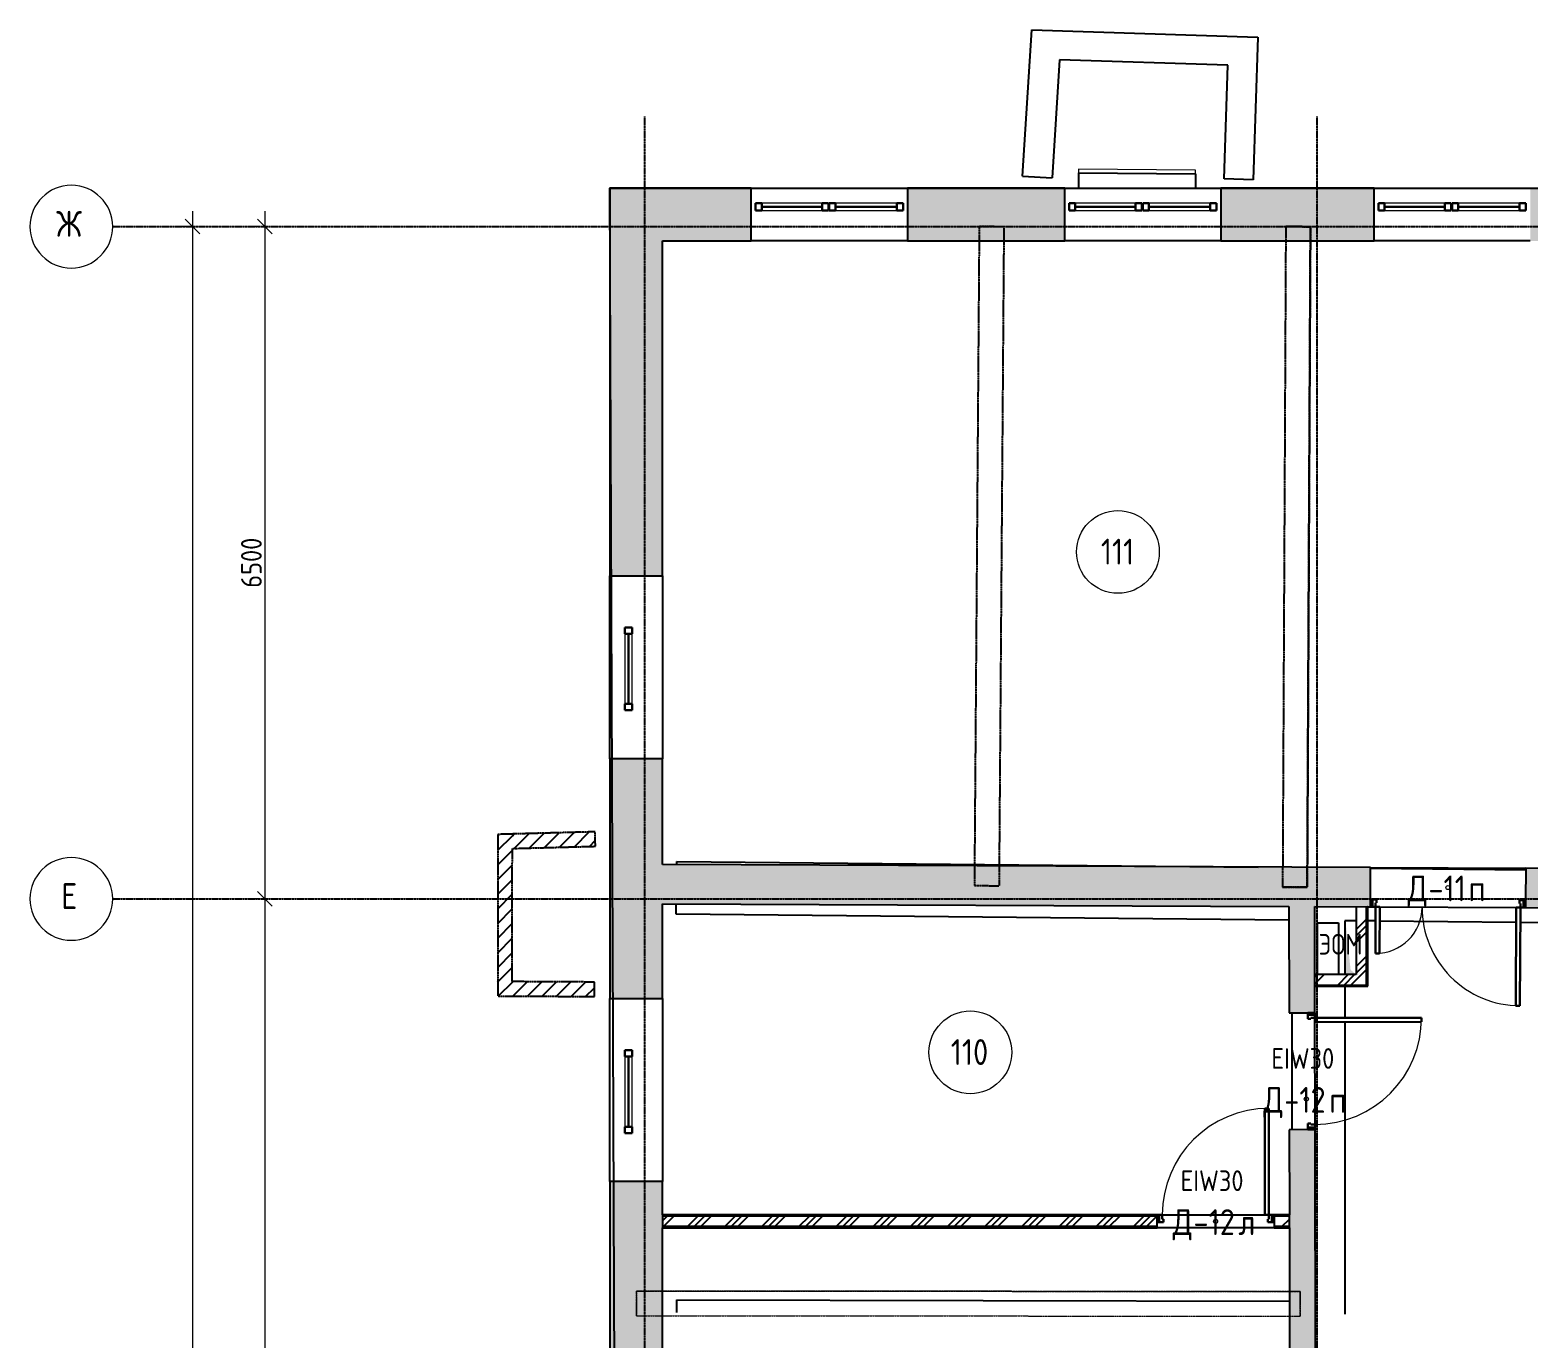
# Model space of a CAD drawing. Header units: millimetres. Extents: x -33838 to 476301, y -41806 to 120107.
# Drawn here: x -11886 to 2599, y 32611 to 45259 of the extents above; entities that cross this region are included whole.
import ezdxf

# ---------------------------------------------------------------- set-up
doc = ezdxf.new("R2010")
doc.units = ezdxf.units.MM
for name, pattern in [('ADSK_Линия сетки', [25, 20, -2.5, 0, -2.5]), ('ADSK_Сверху', [4.5, 3, -1.5]), ('ADSK_Снесено', [4.5, 3, -1.5])]:
    doc.linetypes.add(name, pattern=pattern)
for name, color, linetype, lineweight, true_color in [('_ Окна', 5, 'Continuous', 30, 0x0000ff), ('Линии', 7, 'Continuous', 9, 0x00a600), ('Стены внутренние', 5, 'Continuous', 18, 0x0000ff), ('Стены наружные', 1, 'ADSK_Снесено', 18, 0xff0000), ('Стены штриховка', 5, 'Continuous', 18, 0x0000ff)]:
    doc.layers.add(name, color=color, linetype=linetype, lineweight=lineweight, true_color=true_color)
for name, color, linetype, lineweight in [('Аннотация', 7, 'Continuous', 9), ('Двери', 251, 'Continuous', 18), ('Каркас', 7, 'Continuous', 18), ('Марки дверей', 7, 'Continuous', 20), ('Марки помещений', 7, 'Continuous', 20), ('Окна', 251, 'Continuous', 18), ('Оси', 7, 'Continuous', 9), ('Узлы', 7, 'Continuous', 18)]:
    doc.layers.add(name, color=color, linetype=linetype, lineweight=lineweight)
doc.styles.add('GOST Common_1', font='GOST Common_0.ttf', dxfattribs={"width": 0.9, "height": 200})
doc.styles.add('GOST Common_2', font='GOST Common_0.ttf', dxfattribs={"width": 0.9, "height": 250})
doc.styles.add('ISOCPEUR', font='isocpeur.ttf', dxfattribs={"height": 250})
doc.dimstyles.new('ADSK_Основной_2_мм_Округление_до_1_мм', dxfattribs={"dimscale": 304.8, "dimtxt": 201.142999, "dimasz": 0.463911, "dimexe": 0.492126, "dimexo": 0.492126, "dimgap": 0.098425, "dimtad": 1, "dimdec": 0, "dimdsep": 46, "dimtxsty": 'GOST Common_1', "dimblk1": 'OBLIQUE', "dimblk2": 'OBLIQUE', "dimsah": 1, "dimcen": 0.09, "dimdle": 0.492126, "dimazin": 2, "dimtfac": 1, "dimtdec": 4, "dimtix": 1, "dimtmove": 0, "dimatfit": 3, "dimfxl": 1, "dimtvp": 1, "dimtolj": 1, "dimtzin": 0, "dimlwd": 20, "dimlwe": 20, "dimarcsym": 2})
pattern_1 = [(45, (0, 0), (-70.71068, 70.71068), [])]
pattern_2 = [(45, (0, 0), (-179.6051, 179.6051), []), (45, (63.5, 0), (0, 359.2102), []), (45, (-63.5, 0), (0, 359.2102), [])]

# ---------------------------------------------------------------- blocks, each defined once
blk = doc.blocks.new('ADSK_БалкаЖБ_Прямоугольная - 238_4х457мм-834993-01 План 1-го этажа маркировочный')
at = {"layer": 'Каркас', "color": 253, "linetype": 'ADSK_Сверху', "true_color": 0xaaaaaa}
for p, q in [((-3208.248882, 119.2), (-3208.248882, -119.2)), ((-3208.248882, 119.2), (3208.248882, 119.2)), ((3208.248882, -119.2), (3208.248882, 119.2)), ((-3208.248882, -119.2), (3208.248882, -119.2))]:
    blk.add_line(p, q, dxfattribs=at)
at = {"layer": 'Каркас', "color": 253, "linetype": 'ADSK_Сверху', "true_color": 0xb2b2b2}
for p, q in [((-3208.248882, -119.2), (-3208.248882, 119.2)), ((3208.248882, 119.2), (-3208.248882, 119.2)), ((3208.248882, 119.2), (3208.248882, -119.2)), ((-3208.248882, -119.2), (3208.248882, -119.2))]:
    blk.add_line(p, q, dxfattribs=at)
blk = doc.blocks.new('AC_Окно_1Створка - 1131_5х1445h-807733-01 План 1-го этажа маркировочный')
at = {"layer": 'Линии', "color": 8, "lineweight": 18, "true_color": 0x808080}
for p, q in [((528, 444), (-604, 444)), ((-604, 444), (-604, 409)), ((528, 409), (528, 444))]:
    blk.add_line(p, q, dxfattribs=at)
blk = doc.blocks.new('Витраж-тент со смещением вовне - 60мм 30 сдвиг-1466943-01 План 1-го этажа маркировочный')
at = {"layer": '_ Окна'}
for p, q in [((-400, 25), (-400, -45)), ((-400, 25), (-340, 25)), ((-400, -45), (-400, 25)), ((-340, 25), (-340, -45)), ((400, 25), (340, 25)), ((340, 25), (340, -45)), ((400, -45), (400, 25)), ((400, -45), (400, 25)), ((-340, -45), (-400, -45)), ((-340, -10), (340, -10)), ((340, -45), (400, -45))]:
    blk.add_line(p, q, dxfattribs=at)
at = {"layer": 'Окна'}
for p, q in [((340, 25), (-340, 25)), ((-340, -45), (340, -45))]:
    blk.add_line(p, q, dxfattribs=at)
blk = doc.blocks.new('Витраж-тент со смещением вовне - 60мм 34 сдвиг-2061971-01 План 1-го этажа маркировочный')
at = {"layer": '_ Окна'}
for p, q in [((-352, 25), (-352, -45)), ((-352, 25), (-292, 25)), ((-352, -45), (-352, 25)), ((-292, 25), (-292, -45)), ((352, 25), (292, 25)), ((292, 25), (292, -45)), ((352, -45), (352, 25)), ((352, -45), (352, 25)), ((-292, -45), (-352, -45)), ((-292, -10), (292, -10)), ((292, -45), (352, -45))]:
    blk.add_line(p, q, dxfattribs=at)
at = {"layer": 'Окна'}
for p, q in [((292, 25), (-292, 25)), ((-292, -45), (292, -45))]:
    blk.add_line(p, q, dxfattribs=at)
blk = doc.blocks.new('Витраж-тент со смещением вовне - 60мм 34 сдвиг-2061973-01 План 1-го этажа маркировочный')
at = {"layer": '_ Окна'}
for p, q in [((-357, 25), (-357, -45)), ((-357, 25), (-297, 25)), ((-357, -45), (-357, 25)), ((-297, 25), (-297, -45)), ((357, 25), (297, 25)), ((297, 25), (297, -45)), ((357, -45), (357, 25)), ((357, -45), (357, 25)), ((-297, -45), (-357, -45)), ((-297, -10), (297, -10)), ((297, -45), (357, -45))]:
    blk.add_line(p, q, dxfattribs=at)
at = {"layer": 'Окна'}
for p, q in [((297, 25), (-297, 25)), ((-297, -45), (297, -45))]:
    blk.add_line(p, q, dxfattribs=at)
blk = doc.blocks.new('AC_Дверь_Двупольная - Д-11п 1500х2200h-2039715-01 План 1-го этажа маркировочный')
at = {"layer": 'Двери', "lineweight": 30}
for p, q in [((-700, 1140), (-660, 1140)), ((-700, 190), (-700, 1140)), ((-660, 1140), (-660, 190)), ((700, 640), (660, 640)), ((660, 640), (660, 190)), ((700, 190), (700, 640)), ((-750, 190), (-730, 190)), ((-750, 120), (-750, 190)), ((-730, 190), (-700, 190)), ((-730, 120), (-730, 190)), ((-730, 190), (-730, 120)), ((-660, 190), (-700, 190)), ((-700, 190), (-700, 150)), ((-700, 150), (-690, 150)), ((-690, 150), (-690, 120)), ((660, 190), (700, 190)), ((700, 150), (690, 150)), ((690, 150), (690, 120)), ((730, 190), (700, 190)), ((700, 190), (700, 150)), ((730, 120), (730, 190)), ((750, 190), (730, 190)), ((730, 190), (730, 120)), ((750, 120), (750, 190)), ((-730, 120), (-750, 120)), ((-690, 120), (-730, 120)), ((690, 120), (730, 120)), ((730, 120), (750, 120))]:
    blk.add_line(p, q, dxfattribs=at)
at = {"layer": 'Двери'}
for centre, radius, start, end in [((-700, 190), 950, 360, 90), ((700, 190), 450, 90, 180)]:
    blk.add_arc(centre, radius, start, end, dxfattribs=at)
blk = doc.blocks.new('AC_Дверь_Однопольная - Д-12п 1130х2200h-1983137-01 План 1-го этажа маркировочный')
at = {"layer": 'Двери', "lineweight": 30}
for p, q in [((-515, 1155), (-475, 1155)), ((-515, 125), (-515, 1155)), ((-475, 1155), (-475, 125)), ((-565, 125), (-545, 125)), ((-565, 55), (-565, 125)), ((-545, 55), (-565, 55)), ((-545, 125), (-515, 125)), ((-545, 55), (-545, 125)), ((-545, 125), (-545, 55)), ((-505, 55), (-545, 55)), ((-475, 125), (-515, 125)), ((-515, 125), (-515, 85)), ((-515, 85), (-505, 85)), ((-505, 85), (-505, 55)), ((505, 85), (515, 85)), ((505, 55), (505, 85)), ((545, 55), (505, 55)), ((515, 125), (545, 125)), ((515, 85), (515, 125)), ((545, 125), (545, 55)), ((545, 125), (565, 125)), ((545, 55), (545, 125)), ((565, 55), (545, 55)), ((565, 125), (565, 55))]:
    blk.add_line(p, q, dxfattribs=at)
at = {"layer": 'Двери'}
blk.add_arc((-515, 125), 1030, 0, 90, dxfattribs=at)
blk = doc.blocks.new('AC_Дверь_Однопольная - Д-12л 1130х2200h-1983215-01 План 1-го этажа маркировочный')
at = {"layer": 'Двери', "lineweight": 30}
for p, q in [((515, 1092), (475, 1092)), ((475, 1092), (475, 62)), ((515, 62), (515, 1092)), ((-545, 62), (-565, 62)), ((-565, 62), (-565, -8)), ((-515, 62), (-545, 62)), ((-545, 62), (-545, -8)), ((-545, -8), (-545, 62)), ((-515, 22), (-515, 62)), ((-505, 22), (-515, 22)), ((-505, -8), (-505, 22)), ((475, 62), (515, 62)), ((515, 22), (505, 22)), ((505, 22), (505, -8)), ((545, 62), (515, 62)), ((515, 62), (515, 22)), ((545, -8), (545, 62)), ((565, 62), (545, 62)), ((545, 62), (545, -8)), ((565, -8), (565, 62)), ((-565, -8), (-545, -8)), ((-545, -8), (-505, -8)), ((505, -8), (545, -8)), ((545, -8), (565, -8))]:
    blk.add_line(p, q, dxfattribs=at)
at = {"layer": 'Двери'}
blk.add_arc((515, 62), 1030, 90, 180, dxfattribs=at)
blk = doc.blocks.new('Ось сетки - Круг_Ø8 мм-6577-01 План 1-го этажа маркировочный')
at = {"layer": 'Оси', "lineweight": 20}
for start, end in [(360, 180), (180, 360)]:
    blk.add_arc((0, 0), 4, start, end, dxfattribs=at)
blk = doc.blocks.new('ADSK_Марка_Помещение_ОдноЗначение - Номер-247393-01 План 1-го этажа маркировочный')
at = {"layer": 'Марки помещений'}
blk.add_circle((0, 0), 4, dxfattribs=at)
blk = doc.blocks.new('ADSK_Марка_Дверь - Марка типа и комментарии-2020407-01 План 1-го этажа маркировочный')
at = {"layer": 'Марки дверей', "lineweight": 9}
blk.add_circle((0, 0), 0.2, dxfattribs=at)
blk = doc.blocks.new('_Oblique')
at = {"color": 0, "linetype": 'ByBlock', "lineweight": -2}
blk.add_line((-0.5, -0.5), (0.5, 0.5), dxfattribs=at)
blk = doc.blocks.new('DIMBLOCK13-01 План 1-го этажа маркировочный')
at = {"color": 0, "lineweight": 20, "transparency": 16777216}
for p, q in [((-9615, 43507), (-9615, 36707)), ((-9665, 43357), (-9765, 43357)), ((-9665, 36857), (-9765, 36857))]:
    blk.add_line(p, q, dxfattribs=at)
at = {"layer": 'Defpoints', "color": 0, "transparency": 16777216}
for p in [(-9515, 43357), (-9615, 36857), (-9515, 36857)]:
    blk.add_point(p, dxfattribs=at)
at = {"color": 0, "lineweight": 20, "transparency": 16777216, "xscale": 141.4, "yscale": 141.4, "zscale": 141.4}
for p, rotation in [((-9615, 43357), 90), ((-9615, 36857), 270)]:
    blk.add_blockref('_Oblique', p, dxfattribs=dict(at, rotation=rotation))
at = {"color": 0, "lineweight": 25, "transparency": 16777216, "insert": (-9745, 40107), "char_height": 200, "width": 605.47, "attachment_point": 5, "rotation": 90, "style": 'GOST Common_1'}
blk.add_mtext('\\A1;6500', dxfattribs=at)
blk = doc.blocks.new('DIMBLOCK14-01 План 1-го этажа маркировочный')
at = {"color": 0, "lineweight": 20, "transparency": 16777216}
for p, q in [((-9615, 37007), (-9615, 20407)), ((-9665, 36857), (-9765, 36857)), ((-9665, 20557), (-9765, 20557))]:
    blk.add_line(p, q, dxfattribs=at)
at = {"layer": 'Defpoints', "color": 0, "transparency": 16777216}
for p in [(-9515, 36857), (-9615, 20557), (-9515, 20557)]:
    blk.add_point(p, dxfattribs=at)
at = {"color": 0, "lineweight": 20, "transparency": 16777216, "xscale": 141.4, "yscale": 141.4, "zscale": 141.4}
for p, rotation in [((-9615, 36857), 90), ((-9615, 20557), 270)]:
    blk.add_blockref('_Oblique', p, dxfattribs=dict(at, rotation=rotation))
at = {"color": 0, "lineweight": 25, "transparency": 16777216, "insert": (-9745, 28707), "char_height": 200, "width": 711.84, "attachment_point": 5, "rotation": 90, "style": 'GOST Common_1'}
blk.add_mtext('\\A1;16300', dxfattribs=at)
blk = doc.blocks.new('DIMBLOCK20-01 План 1-го этажа маркировочный')
at = {"color": 0, "lineweight": 20, "transparency": 16777216}
for p, q in [((-10315, 43507), (-10315, -1993)), ((-10365, 43357), (-10465, 43357)), ((-10365, -1843), (-10465, -1843))]:
    blk.add_line(p, q, dxfattribs=at)
at = {"layer": 'Defpoints', "color": 0, "transparency": 16777216}
for p in [(-10215, 43357), (-10315, -1843), (-10215, -1843)]:
    blk.add_point(p, dxfattribs=at)
at = {"color": 0, "lineweight": 20, "transparency": 16777216, "xscale": 141.4, "yscale": 141.4, "zscale": 141.4}
for p, rotation in [((-10315, 43357), 90), ((-10315, -1843), 270)]:
    blk.add_blockref('_Oblique', p, dxfattribs=dict(at, rotation=rotation))
at = {"color": 0, "lineweight": 25, "transparency": 16777216, "insert": (-10445, 20757), "char_height": 200, "width": 777.3, "attachment_point": 5, "rotation": 90, "style": 'GOST Common_1'}
blk.add_mtext('\\A1;45200', dxfattribs=at)

msp = doc.modelspace()

# ---------------------------------------------------------------- hatches: boundary and pattern name
at = {"layer": 'Стены внутренние', "lineweight": 25, "true_color": 0x636466}
h = msp.add_hatch(color=251, dxfattribs=at)
h.paths.add_polyline_path([(3433.49902, 36768.86752), (3433.49902, 37148.87135), (2576.13964, 37152.72047), (2574.74791, 36772.7243), (3276.48073, 36769.57246)])
h.paths.add_polyline_path([(1074.44876, 36779.45849), (1076.15476, 37159.45466), (-5768.75123, 37190.1849), (-5768.75123, 36810.18107), (1047.0129, 36779.58167)])
h = msp.add_hatch(color=251, dxfattribs=at)
h.paths.add_polyline_path([(559.91035, 20920.99148), (559.06079, 22167.83249), (309.06109, 22167.44789), (310.9786, 20920.99148), (559.06079, 20920.99148)])
h.paths.add_polyline_path([(306.96717, 23528.57795), (556.96688, 23528.96254), (554.51066, 25125.60246), (304.51096, 25125.21787), (306.93916, 23546.78828)])
h.paths.add_polyline_path([(302.20341, 26625.2161), (552.20312, 26625.60069), (539.89626, 34625.55936), (289.89656, 34625.17477), (301.47295, 27100.04704)])
h.paths.add_polyline_path([(288.15821, 35755.17343), (538.15791, 35755.55802), (536.57906, 36781.87326), (286.57877, 36781.87326), (287.99002, 35864.50194)])
h = msp.add_hatch(dxfattribs=at)
h.set_pattern_fill('FP_3', color=251, style=0, pattern_type=2)
h.set_pattern_definition(pattern_2)
h.paths.add_polyline_path([(1013.52509, 36024.11333), (1036.38728, 36024.11333), (1036.38728, 36779.62937), (936.38728, 36779.45849), (936.38728, 36024.11333)])
h = msp.add_hatch(dxfattribs=at)
h.set_pattern_fill('FP_3', color=251, style=0, pattern_type=2)
h.set_pattern_definition(pattern_2)
h.paths.add_polyline_path([(925.74764, 36024.11333), (936.38728, 36024.11333), (936.38728, 36124.11333), (537.59094, 36124.11333), (538.15791, 36024.11333), (921.13213, 36024.11333)])
h = msp.add_hatch(dxfattribs=at)
h.set_pattern_fill('FP_3', color=251, style=0, pattern_type=2)
h.set_pattern_definition(pattern_2)
h.paths.add_polyline_path([(-987.53807, 33689.28828), (-987.53807, 33789.28828), (-5768.75123, 33789.28828), (-5768.75123, 33689.28828), (-1182.45494, 33689.28828)])
h.paths.add_polyline_path([(289.89656, 33689.28828), (291.33629, 33689.28828), (291.18245, 33789.28828), (142.46193, 33789.28828), (142.46193, 33689.28828)])
at = {"layer": 'Стены наружные', "linetype": 'Continuous', "lineweight": 25, "true_color": 0x636466}
h = msp.add_hatch(color=251, dxfattribs=at)
h.paths.add_polyline_path([(3433.49902, 43218.86858), (3433.49902, 43728.86858), (2619.63894, 43728.86858), (2619.63894, 43218.86858)])
h.paths.add_polyline_path([(365.27112, 43218.86858), (1109.63894, 43218.86858), (1109.63894, 43728.86858), (-371.39759, 43728.86858), (-371.39759, 43218.86858), (311.55213, 43218.86858)])
h.paths.add_polyline_path([(-2624.75977, 43218.86858), (-1881.39759, 43218.86858), (-1881.39759, 43728.86858), (-3402.39657, 43728.86858), (-3402.39657, 43218.86858), (-2625.56087, 43218.86858)])
h.paths.add_polyline_path([(-4912.39657, 43218.86858), (-4912.39657, 43728.86858), (-6278.75123, 43728.86858), (-6278.75123, 43218.86858), (-5768.75123, 43218.86858)])
h = msp.add_hatch(color=251, dxfattribs=at)
h.paths.add_polyline_path([(-5946.08435, 20920.99148), (-5768.75123, 20920.99148), (-5768.75123, 22851.82177), (-6278.75123, 22851.82177), (-6278.75123, 20920.99148), (-6141.04208, 20920.99148)])
h.paths.add_polyline_path([(-5932.60775, 23821.82177), (-5768.75123, 23821.82177), (-5768.75123, 26036.34717), (-6278.75123, 26036.34717), (-6278.75123, 23821.82177), (-6208.75123, 23821.82177)])
h.paths.add_polyline_path([(-6278.75123, 27806.34717), (-5768.75123, 27806.34717), (-5768.75123, 30076.53867), (-6278.75123, 30076.53867), (-6278.75123, 28693.5843)])
h.paths.add_polyline_path([(-5768.75123, 30846.53867), (-5768.75123, 31090.20241), (-6278.75123, 31090.20241), (-6278.75123, 30846.53867), (-5836.16665, 30846.53867)])
h.paths.add_polyline_path([(-5842.15901, 31860.20241), (-5768.75123, 31860.20241), (-5768.75123, 34123.02856), (-6278.75123, 34123.02856), (-6278.75123, 31860.20241)])
h.paths.add_polyline_path([(-5831.36517, 35893.02856), (-5768.75123, 35893.02856), (-5768.75123, 38211.17313), (-6278.75123, 38211.17313), (-6278.75123, 35893.02856)])
h.paths.add_polyline_path([(-5768.75123, 39981.17313), (-5768.75123, 43218.86858), (-6278.75123, 43218.86858), (-6278.75123, 39981.17313), (-5822.25715, 39981.17313)])
at = {"layer": 'Стены наружные', "lineweight": 25, "true_color": 0x636466}
h = msp.add_hatch(dxfattribs=at)
h.set_pattern_fill('FP_1', color=251, style=0, pattern_type=2)
h.set_pattern_definition(pattern_1)
h.paths.add_polyline_path([(-7223.61185, 36057.01829), (-7222.01524, 37484.04905), (-7361.84623, 37480.32672), (-7363.61099, 36057.8043)])
h = msp.add_hatch(dxfattribs=at)
h.set_pattern_fill('FP_1', color=251, style=0, pattern_type=2)
h.set_pattern_definition(pattern_1)
h.paths.add_polyline_path([(-7222.01524, 37343.99946), (-6418.9323, 37365.37771), (-6422.65781, 37505.32813), (-7221.84149, 37484.05368)])
h = msp.add_hatch(dxfattribs=at)
h.set_pattern_fill('FP_1', color=251, style=0, pattern_type=2)
h.set_pattern_definition(pattern_1)
h.paths.add_polyline_path([(-6428.64172, 35912.55283), (-6428.64172, 36052.55503), (-7363.61099, 36057.01829), (-7363.61099, 35917.80209), (-7222.01524, 35917.00712)])
at = {"layer": 'Узлы', "lineweight": 25, "true_color": 0x636466}
msp.add_hatch(color=251, dxfattribs=at).paths.add_polyline_path([(836.38728, 36124.11333), (936.38728, 36124.11333), (883.00556, 36170.73161), (836.38728, 36614.29202), (836.38728, 36170.73161)])

# ---------------------------------------------------------------- linework, layer by layer
at = {"linetype": 'ADSK_Линия сетки', "lineweight": 25}
for p, q in [((-5940.08965, -4984.78696), (-5940.08965, 44421.85247)), ((559.91035, -4984.78696), (559.91035, 44421.85247)), ((-11086.22475, 43356.78828), (57141.71826, 43356.78828)), ((-11086.22475, 36856.78828), (57141.71826, 36856.78828))]:
    msp.add_line(p, q, dxfattribs=at)
at = {"color": 251, "lineweight": 25, "true_color": 0x636466}
msp.add_lwpolyline([(290.4987, 8529.25245), (-6141.04208, 8529.25245), (-6278.75123, 43728.86858), (3943.49902, 43728.86858), (3943.49902, 20918.63165), (3330.09482, 20918.63165), (3381.63326, 13081.21845)], dxfattribs=at)
at = {"layer": 'Каркас', "color": 251, "linetype": 'ADSK_Сверху', "lineweight": 25, "true_color": 0x636466}
for p, q in [((-2707.90579, 43357.66699), (-2754.87989, 36985.62993)), ((-2469.51226, 43355.90958), (-2707.90579, 43357.66699)), ((-2469.51226, 43355.90958), (-2516.48637, 36983.87251)), ((256.35015, 43357.36974), (225.19529, 36970.62258)), ((256.35015, 43357.36974), (225.19529, 36970.62258)), ((494.74732, 43356.20683), (256.35015, 43357.36974)), ((256.35015, 43357.36974), (494.74732, 43356.20683)), ((463.59245, 36969.45967), (494.74732, 43356.20683)), ((494.74732, 43356.20683), (463.59245, 36969.45967)), ((-2754.87989, 36985.62993), (-2516.48637, 36983.87251)), ((463.59245, 36969.45967), (225.19529, 36970.62258)), ((225.19529, 36970.62258), (463.59245, 36969.45967))]:
    msp.add_line(p, q, dxfattribs=at)
at = {"layer": 'Линии', "color": 251, "lineweight": 25, "true_color": 0x636466}
for p, q in [((-2288.1029, 43845.73048), (-2199.38354, 45258.58625)), ((-2199.38354, 45258.58625), (-15.46339, 45189.46155)), ((-15.46339, 45189.46155), (-58.94472, 43810.16456)), ((-1931.94497, 44969.98116), (-2003.66314, 43827.86927)), ((-304.14566, 44918.45861), (-1931.94497, 44969.98116)), ((-338.8057, 43818.98697), (-304.14566, 44918.45861)), ((-2288.1029, 43845.73048), (-2003.66314, 43827.86927)), ((-1748.23396, 43877.46807), (-1749.39578, 43728.86858)), ((-1748.23396, 43877.46807), (-616.76854, 43868.62172)), ((-616.76854, 43868.62172), (-617.8612, 43728.86858)), ((-58.94472, 43810.16456), (-338.8057, 43818.98697)), ((-5632.86022, 37189.57482), (-5632.57385, 37219.01711)), ((-5632.57385, 37219.01711), (-10.45494, 37164.333)), ((1076.12921, 37153.76423), (2576.07883, 37139.17482)), ((-5637.53418, 36709.04124), (-5636.55621, 36809.58758)), ((286.77945, 36651.4178), (-5637.53418, 36709.04124)), ((1164.44785, 36779.05444), (2484.43455, 36773.12835)), ((564.4231, 36624.11333), (764.4231, 36624.11333)), ((564.4231, 36124.11333), (564.4231, 36624.11333)), ((764.4231, 36624.11333), (764.4231, 36124.11333)), ((827.46913, 36646.15872), (827.46913, 36124.11333)), ((936.38728, 36645.09932), (827.46913, 36646.15872)), ((1123.83787, 36643.27606), (1048.38728, 36644.00994)), ((2483.79219, 36630.04833), (1163.83653, 36642.88701)), ((3287.9547, 36622.22656), (2523.79085, 36629.65928)), ((764.4231, 36124.11333), (564.4231, 36124.11333)), ((827.46913, 36012.11333), (827.46913, 35706.00303)), ((317.46913, 34625.21719), (317.46913, 35755.21852)), ((539.81934, 34675.5593), (538.29636, 35665.55813)), ((827.46913, 35666.00298), (827.46913, 32840.35545)), ((-5630.66186, 32856.35616), (-5630.35216, 32981.35577)), ((-5630.35216, 32981.35577), (292.44792, 32966.68141))]:
    msp.add_line(p, q, dxfattribs=at)
at = {"layer": 'Стены внутренние', "color": 251, "lineweight": 25, "true_color": 0x636466}
for p, q in [((1076.15476, 37159.45466), (-5768.75123, 37190.1849)), ((1074.76302, 36849.45779), (1076.15476, 37159.45466)), ((1076.15476, 37159.45466), (2576.13964, 37152.72047)), ((2576.13964, 37152.72047), (2574.74791, 36842.7236)), ((2964.23906, 37150.9781), (2576.13964, 37152.72047)), ((-5768.75123, 36810.18107), (286.57704, 36782.99565)), ((286.57704, 36782.99565), (288.15821, 35755.17343)), ((536.57906, 36781.87326), (1046.38728, 36779.58447)), ((537.76016, 36014.11333), (536.57906, 36781.87326)), ((936.38728, 36780.07832), (936.38728, 36124.11333)), ((1048.38728, 36012.11333), (1048.38728, 36779.57549)), ((1048.38728, 36779.57549), (1074.44876, 36779.45849)), ((2574.43364, 36772.7243), (3433.49902, 36768.86752)), ((936.38728, 36124.11333), (537.59094, 36124.11333)), ((537.76323, 36012.11333), (1048.38728, 36012.11333)), ((538.15791, 35755.55802), (537.76323, 36012.11333)), ((288.15821, 35755.17343), (468.15799, 35755.45034)), ((469.89634, 34625.45167), (289.89656, 34625.17477)), ((289.89656, 34625.17477), (291.16399, 33801.28828)), ((552.20312, 26625.60069), (539.89626, 34625.55936)), ((-987.53807, 33801.28828), (-5768.75123, 33801.28828)), ((-5768.75123, 33799.28828), (-5768.75123, 33679.28828)), ((-937.53807, 33801.28828), (52.46193, 33801.28828)), ((291.16399, 33801.28828), (142.46193, 33801.28828)), ((291.35167, 33679.28828), (291.16707, 33799.28828)), ((-5768.75123, 33677.28828), (-987.53807, 33677.28828)), ((-987.53807, 33677.28828), (-987.53807, 33731.28828)), ((142.46193, 33677.28828), (-987.53807, 33677.28828)), ((142.46193, 33731.28828), (142.46193, 33677.28828)), ((142.46193, 33677.28828), (291.35475, 33677.28828)), ((291.35475, 33677.28828), (294.16027, 31853.58502))]:
    msp.add_line(p, q, dxfattribs=at)
at = {"layer": 'Стены наружные', "color": 251, "linetype": 'Continuous', "lineweight": 25, "true_color": 0x636466}
for p, q in [((-4912.39657, 43728.86858), (-6278.75123, 43728.86858)), ((-6278.75123, 43728.86858), (-6278.75123, 39981.17313)), ((-4912.39657, 43218.86858), (-4912.39657, 43728.86858)), ((-4912.39657, 43728.86858), (-3402.39657, 43728.86858)), ((-1881.39759, 43728.86858), (-3402.39657, 43728.86858)), ((-3402.39657, 43728.86858), (-3402.39657, 43218.86858)), ((-1881.39759, 43218.86858), (-1881.39759, 43728.86858)), ((-1881.39759, 43728.86858), (-371.39759, 43728.86858)), ((1109.63894, 43728.86858), (-371.39759, 43728.86858)), ((-371.39759, 43728.86858), (-371.39759, 43218.86858)), ((1109.63894, 43218.86858), (1109.63894, 43728.86858)), ((1109.63894, 43728.86858), (2619.63894, 43728.86858)), ((-5768.75123, 43218.86858), (-4912.39657, 43218.86858)), ((-5768.75123, 39981.17313), (-5768.75123, 43218.86858)), ((-3402.39657, 43218.86858), (-4912.39657, 43218.86858)), ((-3402.39657, 43218.86858), (-1881.39759, 43218.86858)), ((-371.39759, 43218.86858), (-1881.39759, 43218.86858)), ((-371.39759, 43218.86858), (1109.63894, 43218.86858)), ((2619.63894, 43218.86858), (1109.63894, 43218.86858)), ((-6278.75123, 39981.17313), (-5768.75123, 39981.17313)), ((-6278.75123, 38211.17313), (-6278.75123, 39981.17313)), ((-5768.75123, 39981.17313), (-5768.75123, 38211.17313)), ((-6278.75123, 38211.17313), (-6278.75123, 35893.02856)), ((-5768.75123, 38211.17313), (-6278.75123, 38211.17313)), ((-5768.75123, 37190.1849), (-5768.75123, 38211.17313)), ((-5768.75123, 35893.02856), (-5768.75123, 36810.18107)), ((-6278.75123, 35893.02856), (-5768.75123, 35893.02856)), ((-6278.75123, 34123.02856), (-6278.75123, 35893.02856)), ((-5768.75123, 35893.02856), (-5768.75123, 34123.02856)), ((-6278.75123, 34123.02856), (-6278.75123, 31860.20241)), ((-5768.75123, 34123.02856), (-6278.75123, 34123.02856)), ((-5768.75123, 33801.28828), (-5768.75123, 34123.02856)), ((-5768.75123, 31860.20241), (-5768.75123, 33677.28828))]:
    msp.add_line(p, q, dxfattribs=at)
at = {"layer": 'Стены наружные', "color": 251, "lineweight": 25, "true_color": 0x636466}
for p, q in [((-7361.84623, 37480.32672), (-7363.78467, 35917.80307)), ((-6422.65781, 37505.32813), (-7361.84623, 37480.32672)), ((-6418.9323, 37365.37771), (-6422.65781, 37505.32813)), ((-7223.61185, 36057.01829), (-7222.01524, 37343.99946)), ((-7222.01524, 37343.99946), (-6418.9323, 37365.37771)), ((-6427.85572, 36052.55062), (-7223.61185, 36057.01829)), ((-6428.64172, 35912.55283), (-6427.85572, 36052.55062)), ((-7363.78467, 35917.80307), (-6428.64172, 35912.55283))]:
    msp.add_line(p, q, dxfattribs=at)
at = {"layer": 'Стены штриховка', "color": 251, "lineweight": 25, "true_color": 0x636466}
for p, q in [((1036.38728, 36024.11333), (1036.38728, 36779.62937)), ((1048.38728, 36779.57549), (1046.38728, 36779.58447)), ((1046.38728, 36012.11333), (1046.38728, 36779.58447)), ((537.74477, 36024.11333), (1036.38728, 36024.11333)), ((537.76016, 36014.11333), (537.76323, 36012.11333)), ((537.76016, 36014.11333), (1048.38728, 36014.11333)), ((1036.38728, 36014.11333), (1036.38728, 36012.11333)), ((-5768.75123, 33801.28828), (-5768.75123, 33799.28828)), ((-987.53807, 33799.28828), (-5768.75123, 33799.28828)), ((-987.53807, 33789.28828), (-5768.75123, 33789.28828)), ((291.16707, 33799.28828), (142.46193, 33799.28828)), ((291.18245, 33789.28828), (142.46193, 33789.28828)), ((291.16707, 33799.28828), (291.16399, 33801.28828)), ((-987.53807, 33689.28828), (-5768.75123, 33689.28828)), ((-987.53807, 33679.28828), (-5768.75123, 33679.28828)), ((-5768.75123, 33679.28828), (-5768.75123, 33677.28828)), ((291.33629, 33689.28828), (142.46193, 33689.28828)), ((291.35167, 33679.28828), (142.46193, 33679.28828)), ((291.35475, 33677.28828), (291.35167, 33679.28828))]:
    msp.add_line(p, q, dxfattribs=at)

# ---------------------------------------------------------------- block references
at = {"lineweight": 25, "xscale": 99.99999999999993, "yscale": 99.99999999999993, "zscale": 99.99999999999993, "rotation": 269.9999999999994}
for p in [(-11486.22475, 43356.78828), (-11486.22475, 36856.78828)]:
    msp.add_blockref('Ось сетки - Круг_Ø8 мм-6577-01 План 1-го этажа маркировочный', p, dxfattribs=at)
at = {"layer": '_ Окна', "color": 251, "lineweight": 25, "true_color": 0x636466}
for name, p in [('Витраж-тент со смещением вовне - 60мм 34 сдвиг-2061971-01 План 1-го этажа маркировочный', (-4518.39657, 43558.86858)), ('Витраж-тент со смещением вовне - 60мм 34 сдвиг-2061973-01 План 1-го этажа маркировочный', (-3801.39657, 43558.86858)), ('Витраж-тент со смещением вовне - 60мм 34 сдвиг-2061971-01 План 1-го этажа маркировочный', (-1487.39759, 43558.86858)), ('Витраж-тент со смещением вовне - 60мм 34 сдвиг-2061973-01 План 1-го этажа маркировочный', (-770.39759, 43558.86858)), ('Витраж-тент со смещением вовне - 60мм 34 сдвиг-2061971-01 План 1-го этажа маркировочный', (1503.63894, 43558.86858)), ('Витраж-тент со смещением вовне - 60мм 34 сдвиг-2061973-01 План 1-го этажа маркировочный', (2220.63894, 43558.86858))]:
    msp.add_blockref(name, p, dxfattribs=at)
at = {"layer": '_ Окна', "color": 251, "lineweight": 25, "true_color": 0x636466, "rotation": 89.99999999999993}
for p in [(-6108.75123, 39081.17313), (-6108.75123, 34993.02856)]:
    msp.add_blockref('Витраж-тент со смещением вовне - 60мм 30 сдвиг-1466943-01 План 1-го этажа маркировочный', p, dxfattribs=at)
at = {"layer": 'Двери', "color": 251, "lineweight": 25, "true_color": 0x636466}
for name, p, rotation in [('AC_Дверь_Двупольная - Д-11п 1500х2200h-2039715-01 План 1-го этажа маркировочный', (1825.2942, 36966.08948), 179.7427720539908), ('AC_Дверь_Однопольная - Д-12п 1130х2200h-1983137-01 План 1-го этажа маркировочный', (414.02723, 35190.3664), 270.0881417659776)]:
    msp.add_blockref(name, p, dxfattribs=dict(at, rotation=rotation))
msp.add_blockref('AC_Дверь_Однопольная - Д-12л 1130х2200h-1983215-01 План 1-го этажа маркировочный', (-422.53807, 33739.28828), dxfattribs=at)
at = {"layer": 'Каркас', "color": 251, "linetype": 'ADSK_Сверху', "lineweight": 25, "true_color": 0x636466, "rotation": 359.9617034985983}
msp.add_blockref('ADSK_БалкаЖБ_Прямоугольная - 238_4х457мм-834993-01 План 1-го этажа маркировочный', (-2813.13692, 32943.20164), dxfattribs=at)
at = {"layer": 'Линии', "color": 251, "lineweight": 25, "true_color": 0x636466, "rotation": 359.5520430925584}
msp.add_blockref('AC_Окно_1Створка - 1131_5х1445h-807733-01 План 1-го этажа маркировочный', (-1147.60048, 43463.70787), dxfattribs=at)
at = {"layer": 'Марки дверей', "color": 251, "lineweight": 25, "true_color": 0x636466, "xscale": 99.99999999999993, "yscale": 99.99999999999993, "zscale": 99.99999999999993}
for p in [(1825.2942, 36966.08948), (455.26702, 34921.37803), (-422.53807, 33739.28828)]:
    msp.add_blockref('ADSK_Марка_Дверь - Марка типа и комментарии-2020407-01 План 1-го этажа маркировочный', p, dxfattribs=at)
at = {"layer": 'Марки помещений', "color": 251, "lineweight": 25, "true_color": 0x636466, "xscale": 99.99999999999993, "yscale": 99.99999999999993, "zscale": 99.99999999999993}
for p in [(-1366.80226, 40211.56463), (-2794.00905, 35373.15742)]:
    msp.add_blockref('ADSK_Марка_Помещение_ОдноЗначение - Номер-247393-01 План 1-го этажа маркировочный', p, dxfattribs=at)

# ---------------------------------------------------------------- texts
at = {"lineweight": 25, "char_height": 250, "attachment_point": 1, "style": 'ISOCPEUR'}
for s, insert, width in [('\\fGOST Common|b0|i0|c204|p34|;\\W.9;Ж', (-11632.39764, 43509.3752), 389.620125), ('\\fGOST Common|b0|i0|c204|p34|;\\W.9;Е', (-11584.69764, 37009.3752), 274.177125)]:
    msp.add_mtext(s, dxfattribs=dict(at, insert=insert, width=width))
at = {"layer": 'Аннотация', "color": 251, "lineweight": 25, "true_color": 0x636466, "insert": (573.45996, 36518.02571), "char_height": 200, "width": 555.5694375, "attachment_point": 1, "style": 'GOST Common_1'}
msp.add_mtext('ЭОМ', dxfattribs=at)
at = {"layer": 'Марки дверей', "color": 251, "lineweight": 25, "true_color": 0x636466, "attachment_point": 1}
for s, insert, char_height, width, style in [('\\fGOST Common|b0|i0|c204|p34|;\\W.9;Д', (1433.16493, 37083.10257), 250, 245.316375, 'GOST Common_2'), ('-11', (1635.57118, 37083.10257), 250, 468.9871875, 'GOST Common_2'), ('\\fGOST Common|b0|i0|c204|p34|;\\W.9;п', (2022.5243, 37083.10257), 250, 194.8100625, 'GOST Common_2'), ('EIW30', (116.68774, 35413.79203), 200, 779.24025, 'GOST Common_1'), ('\\fGOST Common|b0|i0|c204|p34|;\\W.9;Д', (39.28774, 35038.39112), 250, 245.316375, 'GOST Common_2'), ('-12', (241.69399, 35038.39112), 250, 526.7086875, 'GOST Common_2'), ('\\fGOST Common|b0|i0|c204|p34|;\\W.9;п', (676.27212, 35038.39112), 250, 194.8100625, 'GOST Common_2'), ('EIW30', (-761.11735, 34231.70228), 200, 779.24025, 'GOST Common_1'), ('\\fGOST Common|b0|i0|c204|p34|;\\W.9;Д', (-838.51735, 33856.30138), 250, 245.316375, 'GOST Common_2'), ('-12', (-636.1111, 33856.30138), 250, 526.7086875, 'GOST Common_2'), ('\\fGOST Common|b0|i0|c204|p34|;\\W.9;л', (-201.53297, 33856.30138), 250, 194.8100625, 'GOST Common_2')]:
    msp.add_mtext(s, dxfattribs=dict(at, insert=insert, char_height=char_height, width=width, style=style))
at = {"layer": 'Марки помещений', "color": 251, "lineweight": 25, "true_color": 0x636466, "char_height": 250, "attachment_point": 1, "style": 'GOST Common_2'}
for s, insert, width in [('111', (-1531.50952, 40339.2897), 411.2656875), ('110', (-2982.56631, 35500.8825), 468.9871875)]:
    msp.add_mtext(s, dxfattribs=dict(at, insert=insert, width=width))

# ---------------------------------------------------------------- dimensions: what is measured, and where the dimension line sits
at = {"lineweight": 25}
for base, p1, p2, override, picture, middle in [((-10315.20942, -1843.21172), (-10215.22453, 43356.78828), (-10215.22453, -1843.21172), {"dimpost": '<>', "dimfxl": 45200}, 'DIMBLOCK20-01 План 1-го этажа маркировочный', (-10445.20942, 20756.78828)), ((-9615.20942, 36856.78828), (-9515.22453, 43356.78828), (-9515.22453, 36856.78828), {"dimpost": '<>', "dimfxl": 6500}, 'DIMBLOCK13-01 План 1-го этажа маркировочный', (-9745.20942, 40106.78828)), ((-9615.20942, 20556.78828), (-9515.22453, 36856.78828), (-9515.22453, 20556.78828), {"dimpost": '<>', "dimfxl": 16300}, 'DIMBLOCK14-01 План 1-го этажа маркировочный', (-9745.20942, 28706.78828))]:
    dim = msp.add_linear_dim(base=base, p1=p1, p2=p2, angle=90, dimstyle='ADSK_Основной_2_мм_Округление_до_1_мм', override=override, dxfattribs=at)
    dim.commit()
    dim.dimension.update_dxf_attribs({"geometry": picture, "text_midpoint": middle})

doc.saveas('drawing.dxf')
